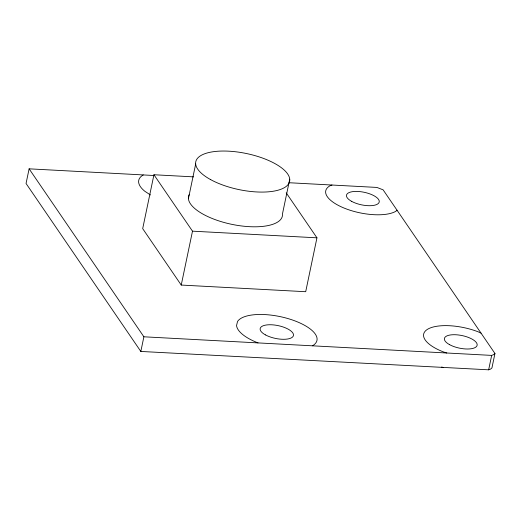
<?xml version="1.0" encoding="UTF-8"?>
<svg xmlns="http://www.w3.org/2000/svg" width="521" height="521" viewBox="0 0 521 521"><rect width="100%" height="100%" fill="white"/><g stroke="black" fill="none" stroke-linecap="round" stroke-linejoin="round"><path stroke-width="0.78" d="M153.812 175.499L29.111 168.83L26.05 183.477L140.826 351.447L488.652 369.819L490.704 369.024L491.941 367.911L494.95 353.498L383.117 189.839L376.891 187.43L289.09 182.734M193.545 176.866L153.942 174.75L142.689 228.641L181.236 285.059L305.697 291.714L316.95 237.823L286.205 192.822M140.826 351.447L143.887 336.8L29.111 168.83M188.42 198.69L195.675 163.965M181.236 285.059L192.496 231.168L153.942 174.75M289.735 179.159L282.48 213.884A47.925 18.417 11.8 0 1 232.125 224.408A47.925 18.417 11.8 0 1 189.143 194.737M488.652 369.819L491.668 355.4L493.719 354.612L494.95 353.498M397.035 210.204L395.804 211.311A37.922 14.575 11.8 0 1 345.495 208.621A37.922 14.575 11.8 0 1 329.91 185.821L331.968 185.027M192.496 231.168L316.95 237.823M143.887 336.8L491.668 355.4M446.744 352.997L443.41 351.916A37.922 14.575 11.8 0 1 427.826 329.116A37.922 14.575 11.8 0 1 478.135 331.805L481.033 333.134M441.684 366.999L443.684 367.65M150.484 194.978L144.805 191.253A41.022 15.767 11.8 0 1 143.255 174.939M312.45 345.814A41.022 15.767 11.8 0 0 290.777 319.438A41.022 15.767 11.8 0 0 237.524 321.516L236.554 325.521A41.022 15.767 11.8 0 0 258.025 342.903M449.63 344.687A16.711 6.421 11.8 0 0 476.774 346.139A16.711 6.421 11.8 0 0 455.921 334.756A16.711 6.421 11.8 0 0 449.63 344.687M210.731 179.673A47.925 18.417 11.8 0 0 288.601 183.835A47.925 18.417 11.8 0 0 228.778 151.181A47.925 18.417 11.8 0 0 210.731 179.673M351.714 201.393A16.711 6.421 11.8 0 0 378.858 202.845A16.711 6.421 11.8 0 0 358.005 191.461A16.711 6.421 11.8 0 0 351.714 201.393M265.463 334.899A17.011 6.539 11.8 0 0 293.095 336.377A17.011 6.539 11.8 0 0 271.864 324.791A17.011 6.539 11.8 0 0 265.463 334.899"/></g></svg>
